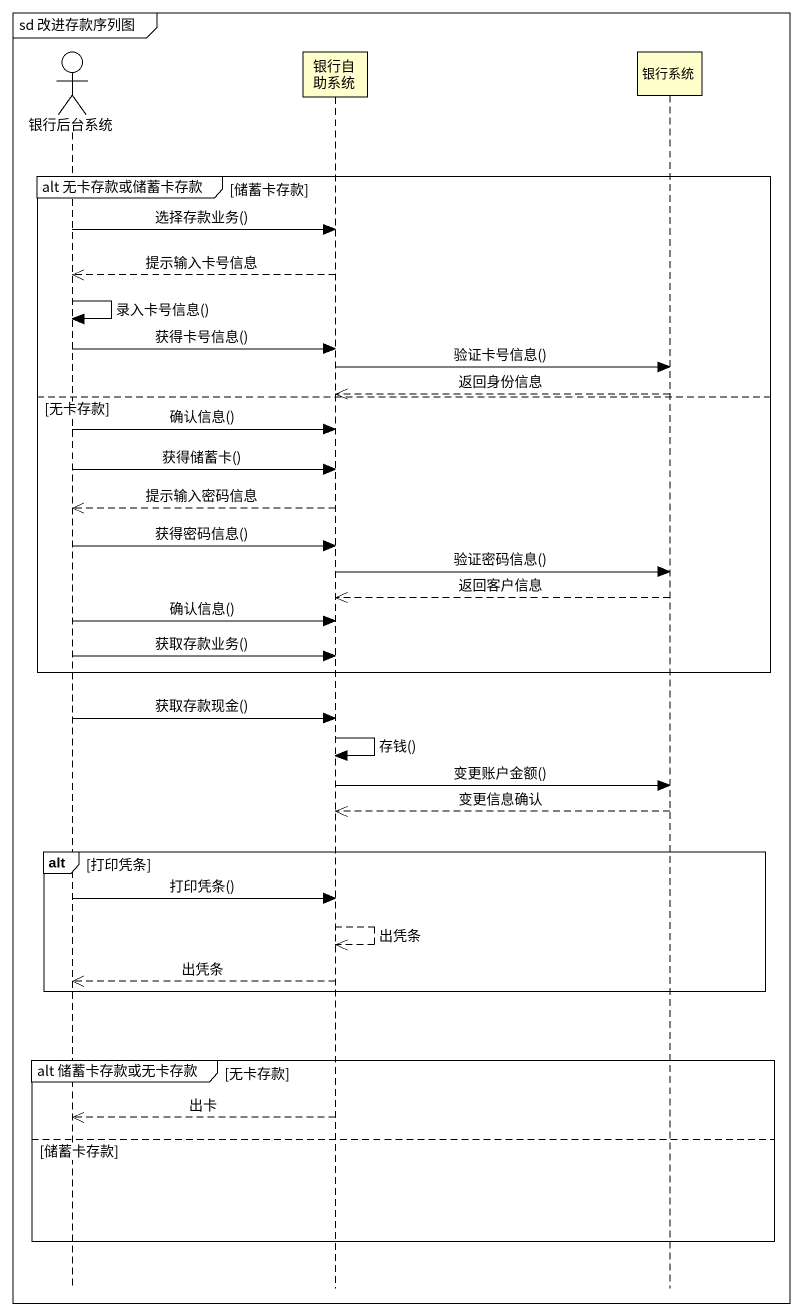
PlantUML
@startuml
mainframe sd 改进存款序列图
hide footbox
actor 银行后台系统
participant 银行自助系统
participant 银行系统

group alt 无卡存款或储蓄卡存款 [储蓄卡存款]
  银行后台系统 -> 银行自助系统 : 选择存款业务()
  银行自助系统 -->> 银行后台系统 : 提示输入卡号信息
  银行后台系统 -> 银行后台系统 : 录入卡号信息()
  银行后台系统 -> 银行自助系统 : 获得卡号信息()
  银行自助系统 -> 银行系统 : 验证卡号信息()
  银行系统 -->> 银行自助系统 : 返回身份信息
else 无卡存款
  银行后台系统 -> 银行自助系统 : 确认信息()
  银行后台系统 -> 银行自助系统 : 获得储蓄卡()
  银行自助系统 -->> 银行后台系统 : 提示输入密码信息
  银行后台系统 -> 银行自助系统 : 获得密码信息()
  银行自助系统 -> 银行系统 : 验证密码信息()
  银行系统 -->> 银行自助系统 : 返回客户信息
  银行后台系统 -> 银行自助系统 : 确认信息()
  银行后台系统 -> 银行自助系统 : 获取存款业务()
end
银行后台系统 -> 银行自助系统 : 获取存款现金()
银行自助系统 -> 银行自助系统 : 存钱()
银行自助系统 -> 银行系统 : 变更账户金额()
银行系统 -->> 银行自助系统 : 变更信息确认
alt 打印凭条
  银行后台系统 -> 银行自助系统 : 打印凭条()
  银行自助系统 -->> 银行自助系统 : 出凭条
  银行自助系统 -->> 银行后台系统 : 出凭条
end
group alt 储蓄卡存款或无卡存款 [无卡存款]
  银行自助系统 -->> 银行后台系统 : 出卡
else 储蓄卡存款
end
@enduml
